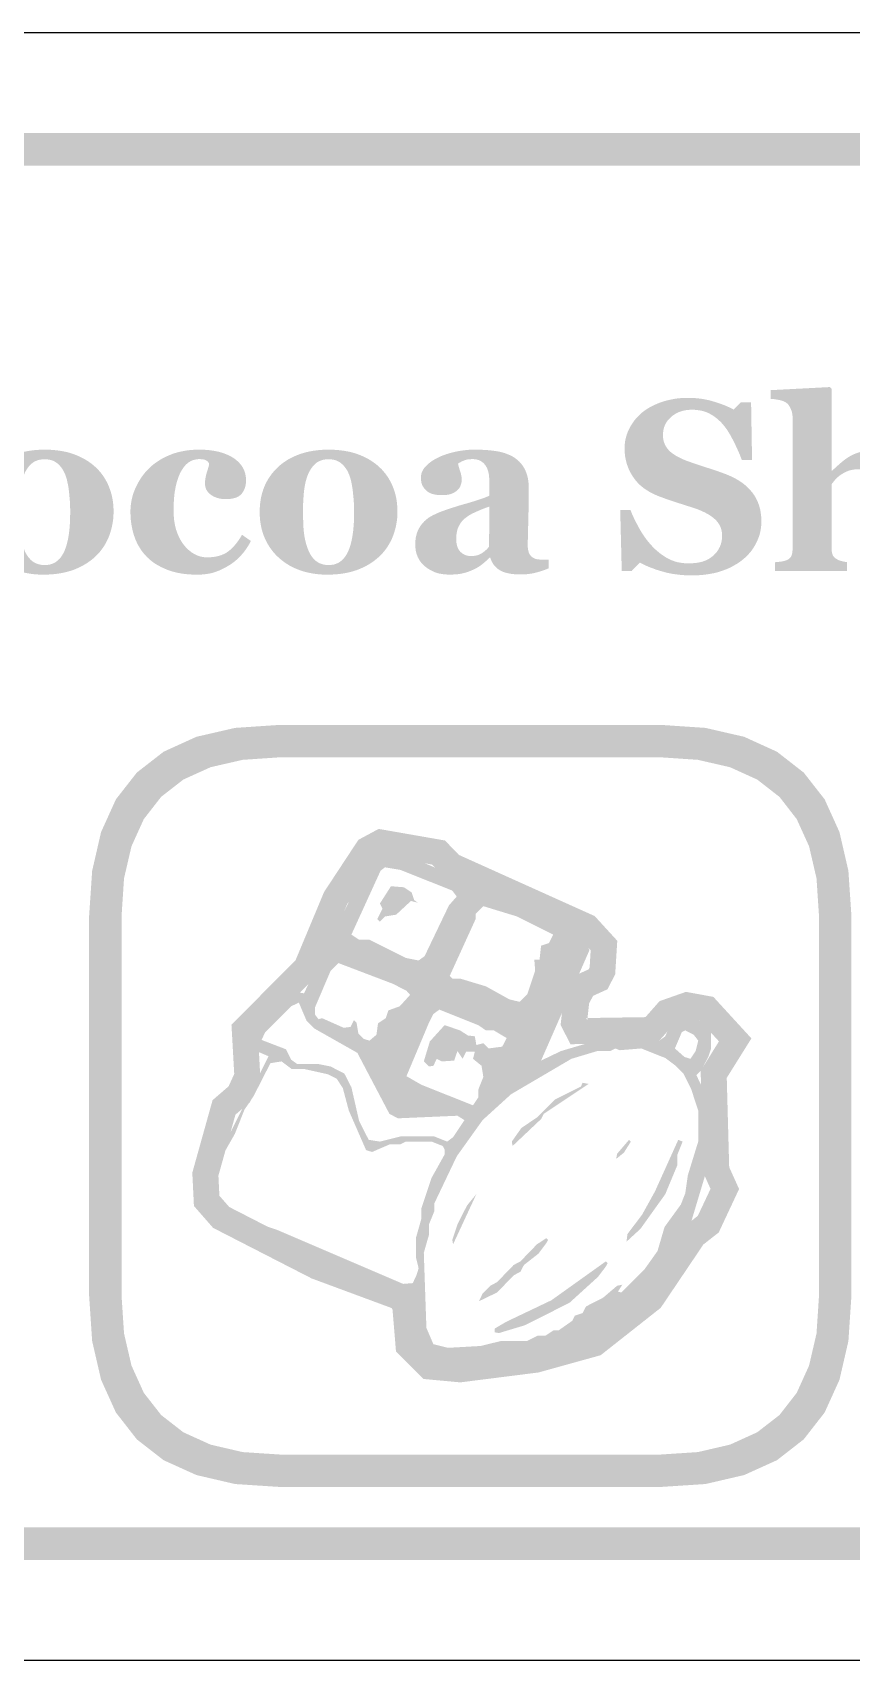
# Model space of a CAD drawing. Header units: millimetres. Extents: x 6 to 297, y 6 to 451.
# Drawn here: x 198.6 to 208.7, y 44.52 to 64.59 of the extents above; entities that cross this region are included whole.
import ezdxf

# ---------------------------------------------------------------- set-up
doc = ezdxf.new("R2010")
doc.units = ezdxf.units.MM
doc.layers.add('CUT', color=1, linetype='Continuous')
doc.layers.add('RASTER', color=7, linetype='Continuous')

msp = doc.modelspace()

# ---------------------------------------------------------------- hatches: boundary and pattern name
at = {"layer": 'RASTER'}
h = msp.add_hatch(color=7, dxfattribs=at)
h.paths.add_polyline_path([(173.2, 61.155), (173.234, 61.67), (173.337, 62.117), (173.509, 62.495), (173.75, 62.805), (174.059, 63.045), (174.438, 63.217), (174.884, 63.32), (175.4, 63.355), (232.6, 63.355), (233.116, 63.32), (233.563, 63.217), (233.941, 63.045), (234.25, 62.805), (234.491, 62.495), (234.663, 62.117), (234.766, 61.67), (234.8, 61.155), (234.8, 47.955), (234.766, 47.439), (234.663, 46.992), (234.491, 46.614), (234.25, 46.305), (233.941, 46.064), (233.563, 45.892), (233.116, 45.789), (232.6, 45.755), (175.4, 45.755), (174.884, 45.789), (174.438, 45.892), (174.059, 46.064), (173.75, 46.305), (173.509, 46.614), (173.337, 46.992), (173.234, 47.439), (173.2, 47.955)])
h.paths.add_polyline_path([(173.6, 61.155), (173.6, 47.955), (173.628, 47.533), (173.712, 47.167), (173.853, 46.858), (174.05, 46.605), (174.303, 46.408), (174.613, 46.267), (174.978, 46.183), (175.4, 46.155), (232.6, 46.155), (233.022, 46.183), (233.388, 46.267), (233.697, 46.408), (233.95, 46.605), (234.147, 46.858), (234.288, 47.167), (234.372, 47.533), (234.4, 47.955), (234.4, 61.155), (234.372, 61.577), (234.288, 61.942), (234.147, 62.252), (233.95, 62.505), (233.697, 62.702), (233.388, 62.842), (233.022, 62.927), (232.6, 62.955), (175.4, 62.955), (174.978, 62.927), (174.613, 62.842), (174.303, 62.702), (174.05, 62.505), (173.853, 62.252), (173.712, 61.942), (173.628, 61.577), (173.6, 61.155)], flags=0)
for points in [[(206.728, 57.899), (206.68, 57.9), (206.634, 57.902), (206.588, 57.906), (206.544, 57.911), (206.5, 57.917), (206.456, 57.925), (206.414, 57.935), (206.372, 57.946), (206.332, 57.958), (206.293, 57.97), (206.256, 57.984), (206.22, 57.997), (206.186, 58.011), (206.154, 58.026), (206.123, 58.041), (206.093, 58.057), (205.992, 57.955), (205.868, 57.955), (205.849, 58.706), (205.975, 58.706), (205.986, 58.679), (205.997, 58.652), (206.01, 58.624), (206.023, 58.596), (206.037, 58.568), (206.052, 58.539), (206.067, 58.51), (206.083, 58.481), (206.1, 58.451), (206.117, 58.423), (206.135, 58.395), (206.154, 58.368), (206.173, 58.342), (206.193, 58.317), (206.214, 58.292), (206.235, 58.268), (206.258, 58.244), (206.281, 58.221), (206.305, 58.2), (206.33, 58.179), (206.355, 58.16), (206.381, 58.142), (206.408, 58.124), (206.435, 58.109), (206.464, 58.094), (206.493, 58.082), (206.524, 58.071), (206.555, 58.062), (206.588, 58.056), (206.622, 58.051), (206.657, 58.048), (206.694, 58.047), (206.742, 58.049), (206.788, 58.053), (206.83, 58.061), (206.87, 58.071), (206.907, 58.085), (206.94, 58.102), (206.971, 58.122), (206.999, 58.144), (207.024, 58.17), (207.046, 58.196), (207.064, 58.225), (207.079, 58.254), (207.091, 58.286), (207.099, 58.319), (207.104, 58.354), (207.105, 58.39), (207.104, 58.42), (207.1, 58.448), (207.093, 58.476), (207.083, 58.502), (207.07, 58.527), (207.055, 58.55), (207.036, 58.573), (207.015, 58.594), (206.991, 58.614), (206.964, 58.634), (206.934, 58.653), (206.901, 58.671), (206.864, 58.689), (206.825, 58.706), (206.782, 58.722), (206.736, 58.737), (206.706, 58.747), (206.676, 58.756), (206.647, 58.766), (206.618, 58.775), (206.59, 58.784), (206.563, 58.793), (206.536, 58.802), (206.51, 58.81), (206.484, 58.819), (206.459, 58.827), (206.434, 58.836), (206.41, 58.844), (206.386, 58.853), (206.362, 58.862), (206.339, 58.87), (206.316, 58.879), (206.265, 58.901), (206.218, 58.925), (206.174, 58.952), (206.133, 58.98), (206.096, 59.011), (206.062, 59.045), (206.032, 59.08), (206.005, 59.118), (205.981, 59.157), (205.96, 59.198), (205.943, 59.239), (205.928, 59.282), (205.917, 59.326), (205.909, 59.371), (205.904, 59.418), (205.903, 59.465), (205.904, 59.495), (205.906, 59.525), (205.91, 59.555), (205.916, 59.584), (205.923, 59.613), (205.932, 59.642), (205.943, 59.67), (205.956, 59.699), (205.97, 59.726), (205.985, 59.753), (206.002, 59.779), (206.02, 59.805), (206.04, 59.83), (206.062, 59.854), (206.085, 59.877), (206.109, 59.9), (206.134, 59.92), (206.161, 59.94), (206.19, 59.958), (206.22, 59.976), (206.251, 59.992), (206.285, 60.008), (206.32, 60.023), (206.357, 60.036), (206.395, 60.049), (206.434, 60.059), (206.474, 60.068), (206.514, 60.076), (206.556, 60.082), (206.598, 60.086), (206.641, 60.088), (206.685, 60.089), (206.728, 60.088), (206.77, 60.086), (206.812, 60.082), (206.852, 60.077), (206.893, 60.07), (206.932, 60.062), (206.971, 60.053), (207.009, 60.041), (207.046, 60.029), (207.08, 60.018), (207.113, 60.006), (207.144, 59.994), (207.172, 59.982), (207.199, 59.97), (207.223, 59.958), (207.246, 59.945), (207.335, 60.033), (207.463, 60.033), (207.475, 59.324), (207.349, 59.324), (207.337, 59.353), (207.326, 59.382), (207.314, 59.411), (207.301, 59.44), (207.288, 59.469), (207.274, 59.499), (207.26, 59.528), (207.245, 59.558), (207.23, 59.587), (207.215, 59.615), (207.2, 59.642), (207.184, 59.667), (207.169, 59.692), (207.153, 59.714), (207.136, 59.736), (207.12, 59.756), (207.102, 59.777), (207.083, 59.797), (207.063, 59.815), (207.043, 59.833), (207.022, 59.849), (207, 59.865), (206.978, 59.879), (206.955, 59.892), (206.931, 59.904), (206.906, 59.914), (206.88, 59.923), (206.853, 59.93), (206.825, 59.935), (206.796, 59.939), (206.766, 59.942), (206.735, 59.943), (206.696, 59.941), (206.659, 59.937), (206.624, 59.93), (206.591, 59.92), (206.56, 59.908), (206.53, 59.892), (206.502, 59.874), (206.476, 59.853), (206.453, 59.83), (206.432, 59.806), (206.415, 59.78), (206.401, 59.753), (206.39, 59.725), (206.382, 59.695), (206.378, 59.664), (206.376, 59.632), (206.377, 59.602), (206.381, 59.573), (206.388, 59.545), (206.398, 59.519), (206.41, 59.494), (206.425, 59.471), (206.443, 59.449), (206.463, 59.428), (206.486, 59.409), (206.513, 59.39), (206.542, 59.372), (206.575, 59.354), (206.61, 59.337), (206.649, 59.32), (206.69, 59.305), (206.735, 59.289), (206.762, 59.28), (206.789, 59.271), (206.817, 59.262), (206.844, 59.253), (206.872, 59.243), (206.9, 59.234), (206.928, 59.225), (206.956, 59.216), (206.984, 59.207), (207.011, 59.198), (207.037, 59.189), (207.063, 59.18), (207.087, 59.171), (207.111, 59.163), (207.134, 59.154), (207.157, 59.146), (207.208, 59.124), (207.257, 59.101), (207.302, 59.075), (207.344, 59.048), (207.382, 59.019), (207.418, 58.988), (207.45, 58.954), (207.48, 58.919), (207.506, 58.882), (207.528, 58.843), (207.547, 58.801), (207.563, 58.758), (207.575, 58.712), (207.583, 58.664), (207.589, 58.614), (207.59, 58.561), (207.589, 58.528), (207.586, 58.494), (207.581, 58.461), (207.575, 58.429), (207.566, 58.396), (207.555, 58.364), (207.542, 58.332), (207.527, 58.3), (207.511, 58.27), (207.493, 58.24), (207.474, 58.212), (207.453, 58.185), (207.431, 58.16), (207.408, 58.135), (207.383, 58.113), (207.357, 58.091), (207.328, 58.069), (207.297, 58.047), (207.264, 58.028), (207.231, 58.009), (207.197, 57.992), (207.161, 57.976), (207.124, 57.962), (207.086, 57.949), (207.047, 57.937), (207.006, 57.927), (206.964, 57.919), (206.92, 57.912), (206.874, 57.906), (206.827, 57.902), (206.778, 57.9), (206.728, 57.899)], [(209.691, 57.955), (208.809, 57.955), (208.809, 58.062), (208.817, 58.062), (208.824, 58.063), (208.832, 58.064), (208.841, 58.065), (208.85, 58.066), (208.859, 58.067), (208.868, 58.068), (208.878, 58.069), (208.887, 58.07), (208.896, 58.072), (208.905, 58.073), (208.912, 58.075), (208.919, 58.077), (208.926, 58.079), (208.931, 58.081), (208.937, 58.084), (208.944, 58.088), (208.951, 58.093), (208.957, 58.098), (208.963, 58.103), (208.968, 58.11), (208.972, 58.116), (208.976, 58.123), (208.98, 58.131), (208.983, 58.139), (208.985, 58.148), (208.987, 58.158), (208.989, 58.169), (208.99, 58.18), (208.991, 58.193), (208.992, 58.207), (208.992, 58.221), (208.992, 58.907), (208.991, 58.943), (208.989, 58.978), (208.984, 59.009), (208.978, 59.039), (208.97, 59.066), (208.96, 59.09), (208.949, 59.113), (208.936, 59.132), (208.921, 59.15), (208.905, 59.165), (208.887, 59.178), (208.867, 59.189), (208.847, 59.197), (208.824, 59.203), (208.801, 59.206), (208.775, 59.207), (208.761, 59.207), (208.747, 59.206), (208.733, 59.205), (208.719, 59.203), (208.705, 59.2), (208.692, 59.197), (208.679, 59.194), (208.666, 59.19), (208.654, 59.185), (208.641, 59.18), (208.629, 59.174), (208.616, 59.168), (208.604, 59.161), (208.592, 59.154), (208.58, 59.147), (208.567, 59.138), (208.557, 59.131), (208.547, 59.124), (208.538, 59.116), (208.529, 59.109), (208.521, 59.101), (208.513, 59.094), (208.506, 59.086), (208.499, 59.078), (208.493, 59.071), (208.487, 59.063), (208.481, 59.056), (208.476, 59.049), (208.47, 59.043), (208.465, 59.036), (208.461, 59.03), (208.456, 59.024), (208.456, 58.237), (208.456, 58.224), (208.457, 58.212), (208.458, 58.2), (208.459, 58.189), (208.461, 58.179), (208.463, 58.169), (208.466, 58.16), (208.469, 58.152), (208.473, 58.144), (208.477, 58.137), (208.482, 58.13), (208.488, 58.123), (208.495, 58.117), (208.502, 58.111), (208.51, 58.105), (208.519, 58.1), (208.525, 58.097), (208.531, 58.093), (208.537, 58.09), (208.544, 58.087), (208.552, 58.084), (208.56, 58.082), (208.568, 58.079), (208.577, 58.076), (208.586, 58.074), (208.595, 58.072), (208.604, 58.069), (208.612, 58.068), (208.621, 58.066), (208.63, 58.064), (208.638, 58.063), (208.646, 58.062), (208.646, 57.955), (207.756, 57.955), (207.756, 58.062), (207.765, 58.062), (207.775, 58.063), (207.784, 58.064), (207.793, 58.065), (207.803, 58.066), (207.812, 58.067), (207.821, 58.068), (207.83, 58.069), (207.839, 58.07), (207.847, 58.072), (207.856, 58.073), (207.864, 58.075), (207.872, 58.077), (207.879, 58.079), (207.886, 58.081), (207.894, 58.084), (207.905, 58.088), (207.915, 58.093), (207.924, 58.099), (207.933, 58.105), (207.94, 58.112), (207.947, 58.119), (207.953, 58.126), (207.957, 58.134), (207.961, 58.143), (207.965, 58.152), (207.968, 58.162), (207.97, 58.172), (207.972, 58.184), (207.973, 58.196), (207.974, 58.208), (207.974, 58.221), (207.974, 59.855), (207.974, 59.866), (207.973, 59.878), (207.971, 59.891), (207.969, 59.903), (207.966, 59.916), (207.962, 59.928), (207.957, 59.941), (207.952, 59.954), (207.946, 59.967), (207.94, 59.979), (207.933, 59.99), (207.926, 60), (207.918, 60.01), (207.909, 60.019), (207.9, 60.026), (207.891, 60.033), (207.883, 60.038), (207.874, 60.042), (207.865, 60.047), (207.855, 60.05), (207.844, 60.054), (207.832, 60.057), (207.819, 60.061), (207.806, 60.063), (207.792, 60.066), (207.779, 60.068), (207.766, 60.07), (207.753, 60.072), (207.741, 60.074), (207.729, 60.075), (207.717, 60.076), (207.706, 60.077), (207.706, 60.184), (208.434, 60.222), (208.456, 60.199), (208.456, 59.191), (208.462, 59.191), (208.476, 59.203), (208.489, 59.215), (208.502, 59.227), (208.515, 59.238), (208.527, 59.25), (208.539, 59.26), (208.551, 59.271), (208.562, 59.281), (208.574, 59.291), (208.586, 59.301), (208.599, 59.311), (208.612, 59.322), (208.626, 59.332), (208.64, 59.342), (208.656, 59.352), (208.671, 59.362), (208.685, 59.371), (208.701, 59.379), (208.717, 59.387), (208.734, 59.395), (208.752, 59.402), (208.771, 59.409), (208.791, 59.416), (208.813, 59.423), (208.835, 59.428), (208.857, 59.433), (208.88, 59.438), (208.903, 59.441), (208.927, 59.444), (208.951, 59.446), (208.976, 59.447), (209.001, 59.447), (209.058, 59.445), (209.112, 59.439), (209.162, 59.428), (209.209, 59.413), (209.252, 59.394), (209.291, 59.371), (209.326, 59.343), (209.358, 59.311), (209.386, 59.276), (209.41, 59.238), (209.43, 59.197), (209.447, 59.153), (209.46, 59.107), (209.47, 59.058), (209.475, 59.007), (209.477, 58.952), (209.477, 58.235), (209.477, 58.221), (209.478, 58.209), (209.479, 58.197), (209.481, 58.186), (209.483, 58.175), (209.486, 58.166), (209.489, 58.156), (209.493, 58.148), (209.498, 58.14), (209.503, 58.133), (209.509, 58.126), (209.516, 58.119), (209.524, 58.113), (209.533, 58.107), (209.543, 58.102), (209.553, 58.097), (209.56, 58.094), (209.567, 58.091), (209.574, 58.088), (209.581, 58.086), (209.588, 58.083), (209.596, 58.081), (209.604, 58.079), (209.612, 58.076), (209.62, 58.074), (209.629, 58.072), (209.638, 58.07), (209.648, 58.068), (209.658, 58.066), (209.668, 58.065), (209.679, 58.063), (209.691, 58.062)], [(200.626, 57.908), (200.576, 57.909), (200.528, 57.912), (200.48, 57.916), (200.435, 57.923), (200.391, 57.931), (200.348, 57.941), (200.307, 57.953), (200.267, 57.967), (200.229, 57.983), (200.192, 58), (200.158, 58.018), (200.125, 58.037), (200.093, 58.058), (200.064, 58.08), (200.036, 58.104), (200.01, 58.129), (199.985, 58.156), (199.962, 58.183), (199.941, 58.212), (199.922, 58.243), (199.903, 58.274), (199.887, 58.306), (199.872, 58.34), (199.859, 58.375), (199.847, 58.411), (199.837, 58.448), (199.829, 58.485), (199.822, 58.523), (199.816, 58.562), (199.812, 58.602), (199.81, 58.643), (199.809, 58.684), (199.81, 58.722), (199.813, 58.759), (199.818, 58.796), (199.824, 58.833), (199.833, 58.869), (199.843, 58.905), (199.856, 58.94), (199.87, 58.974), (199.886, 59.008), (199.903, 59.041), (199.922, 59.073), (199.941, 59.104), (199.963, 59.133), (199.985, 59.162), (200.009, 59.189), (200.035, 59.216), (200.062, 59.242), (200.091, 59.267), (200.122, 59.29), (200.155, 59.312), (200.189, 59.333), (200.224, 59.352), (200.262, 59.37), (200.301, 59.387), (200.341, 59.402), (200.382, 59.415), (200.424, 59.425), (200.468, 59.434), (200.512, 59.441), (200.557, 59.446), (200.604, 59.449), (200.651, 59.45), (200.717, 59.449), (200.779, 59.444), (200.838, 59.436), (200.893, 59.425), (200.944, 59.411), (200.992, 59.393), (201.037, 59.372), (201.078, 59.349), (201.114, 59.322), (201.146, 59.293), (201.173, 59.262), (201.195, 59.229), (201.212, 59.194), (201.225, 59.156), (201.232, 59.116), (201.234, 59.074), (201.234, 59.048), (201.231, 59.024), (201.227, 59.001), (201.22, 58.979), (201.213, 58.958), (201.203, 58.939), (201.192, 58.921), (201.179, 58.904), (201.164, 58.889), (201.146, 58.876), (201.126, 58.865), (201.103, 58.856), (201.078, 58.849), (201.05, 58.844), (201.02, 58.841), (200.987, 58.84), (200.96, 58.84), (200.934, 58.843), (200.909, 58.847), (200.886, 58.853), (200.864, 58.86), (200.842, 58.869), (200.822, 58.88), (200.803, 58.892), (200.786, 58.906), (200.771, 58.921), (200.758, 58.936), (200.747, 58.953), (200.739, 58.971), (200.734, 58.989), (200.73, 59.009), (200.729, 59.03), (200.729, 59.048), (200.73, 59.066), (200.732, 59.084), (200.735, 59.101), (200.738, 59.119), (200.742, 59.137), (200.747, 59.154), (200.752, 59.172), (200.758, 59.189), (200.763, 59.205), (200.767, 59.22), (200.771, 59.234), (200.774, 59.247), (200.777, 59.259), (200.779, 59.269), (200.78, 59.279), (200.776, 59.285), (200.772, 59.291), (200.767, 59.297), (200.762, 59.302), (200.757, 59.307), (200.751, 59.312), (200.745, 59.316), (200.739, 59.319), (200.733, 59.323), (200.725, 59.325), (200.717, 59.328), (200.707, 59.33), (200.697, 59.331), (200.686, 59.332), (200.674, 59.333), (200.662, 59.333), (200.645, 59.333), (200.629, 59.331), (200.614, 59.329), (200.599, 59.325), (200.584, 59.321), (200.569, 59.316), (200.555, 59.31), (200.542, 59.302), (200.528, 59.294), (200.515, 59.284), (200.502, 59.273), (200.489, 59.26), (200.477, 59.246), (200.464, 59.23), (200.452, 59.213), (200.44, 59.194), (200.429, 59.175), (200.419, 59.154), (200.409, 59.132), (200.4, 59.108), (200.391, 59.083), (200.383, 59.056), (200.375, 59.028), (200.368, 58.998), (200.362, 58.966), (200.356, 58.933), (200.351, 58.898), (200.348, 58.862), (200.345, 58.824), (200.343, 58.785), (200.341, 58.744), (200.341, 58.702), (200.343, 58.638), (200.348, 58.578), (200.358, 58.52), (200.371, 58.466), (200.389, 58.415), (200.41, 58.368), (200.434, 58.323), (200.463, 58.281), (200.494, 58.244), (200.527, 58.212), (200.562, 58.184), (200.597, 58.162), (200.635, 58.144), (200.673, 58.132), (200.714, 58.124), (200.755, 58.122), (200.795, 58.123), (200.833, 58.126), (200.868, 58.132), (200.901, 58.14), (200.933, 58.15), (200.962, 58.163), (200.989, 58.177), (201.014, 58.194), (201.038, 58.213), (201.061, 58.234), (201.083, 58.257), (201.105, 58.282), (201.126, 58.309), (201.146, 58.337), (201.166, 58.368), (201.185, 58.4), (201.294, 58.324), (201.283, 58.302), (201.271, 58.28), (201.258, 58.259), (201.245, 58.238), (201.231, 58.218), (201.216, 58.198), (201.202, 58.179), (201.186, 58.161), (201.17, 58.142), (201.153, 58.125), (201.135, 58.107), (201.117, 58.091), (201.098, 58.075), (201.078, 58.059), (201.057, 58.044), (201.035, 58.029), (201.012, 58.015), (200.989, 58.001), (200.966, 57.989), (200.942, 57.977), (200.919, 57.966), (200.895, 57.956), (200.871, 57.947), (200.848, 57.939), (200.823, 57.931), (200.798, 57.925), (200.772, 57.92), (200.745, 57.916), (200.717, 57.912), (200.688, 57.91), (200.657, 57.908), (200.626, 57.908)]]:
    msp.add_hatch(color=7, dxfattribs=at).paths.add_polyline_path(points)
h = msp.add_hatch(color=7, dxfattribs=at)
h.paths.add_polyline_path([(199.378, 59.235), (199.405, 59.209), (199.429, 59.182), (199.453, 59.154), (199.474, 59.124), (199.494, 59.093), (199.512, 59.061), (199.529, 59.028), (199.544, 58.993), (199.557, 58.958), (199.569, 58.922), (199.579, 58.885), (199.587, 58.847), (199.593, 58.808), (199.598, 58.769), (199.6, 58.729), (199.601, 58.689), (199.6, 58.648), (199.598, 58.608), (199.593, 58.569), (199.587, 58.531), (199.579, 58.493), (199.569, 58.455), (199.558, 58.418), (199.545, 58.382), (199.53, 58.346), (199.513, 58.312), (199.495, 58.279), (199.475, 58.248), (199.454, 58.218), (199.431, 58.189), (199.406, 58.161), (199.38, 58.135), (199.35, 58.108), (199.319, 58.083), (199.287, 58.06), (199.253, 58.038), (199.218, 58.018), (199.181, 57.999), (199.143, 57.982), (199.104, 57.966), (199.063, 57.953), (199.021, 57.941), (198.977, 57.931), (198.932, 57.923), (198.885, 57.916), (198.837, 57.912), (198.788, 57.909), (198.737, 57.908), (198.693, 57.909), (198.649, 57.911), (198.607, 57.915), (198.565, 57.921), (198.525, 57.928), (198.485, 57.937), (198.446, 57.947), (198.408, 57.959), (198.371, 57.973), (198.335, 57.988), (198.3, 58.005), (198.266, 58.023), (198.234, 58.043), (198.202, 58.065), (198.172, 58.088), (198.142, 58.113), (198.115, 58.138), (198.089, 58.165), (198.065, 58.193), (198.042, 58.223), (198.021, 58.254), (198.001, 58.286), (197.983, 58.32), (197.966, 58.355), (197.951, 58.392), (197.938, 58.43), (197.927, 58.468), (197.918, 58.508), (197.911, 58.549), (197.906, 58.591), (197.903, 58.634), (197.902, 58.678), (197.903, 58.722), (197.905, 58.764), (197.91, 58.805), (197.916, 58.844), (197.924, 58.883), (197.934, 58.92), (197.945, 58.956), (197.958, 58.991), (197.973, 59.025), (197.99, 59.058), (198.008, 59.09), (198.029, 59.121), (198.051, 59.151), (198.075, 59.18), (198.1, 59.208), (198.127, 59.235), (198.155, 59.26), (198.185, 59.283), (198.216, 59.305), (198.248, 59.326), (198.283, 59.345), (198.318, 59.363), (198.356, 59.379), (198.395, 59.394), (198.435, 59.407), (198.477, 59.419), (198.519, 59.428), (198.563, 59.436), (198.608, 59.442), (198.654, 59.447), (198.702, 59.449), (198.75, 59.45), (198.801, 59.449), (198.849, 59.447), (198.897, 59.442), (198.943, 59.436), (198.987, 59.428), (199.03, 59.419), (199.071, 59.407), (199.111, 59.394), (199.149, 59.379), (199.186, 59.363), (199.222, 59.345), (199.256, 59.326), (199.289, 59.305), (199.32, 59.283), (199.35, 59.26), (199.378, 59.235)])
h.paths.add_polyline_path([(199.003, 58.22), (199.011, 58.241), (199.018, 58.263), (199.025, 58.286), (199.031, 58.311), (199.037, 58.336), (199.042, 58.363), (199.047, 58.39), (199.051, 58.419), (199.055, 58.449), (199.058, 58.48), (199.06, 58.512), (199.063, 58.546), (199.064, 58.58), (199.065, 58.616), (199.066, 58.653), (199.066, 58.692), (199.066, 58.718), (199.065, 58.745), (199.064, 58.773), (199.063, 58.801), (199.061, 58.831), (199.058, 58.862), (199.055, 58.893), (199.052, 58.926), (199.048, 58.958), (199.044, 58.988), (199.039, 59.017), (199.033, 59.044), (199.028, 59.069), (199.022, 59.092), (199.015, 59.114), (199.008, 59.134), (198.999, 59.156), (198.989, 59.178), (198.978, 59.198), (198.966, 59.216), (198.953, 59.234), (198.94, 59.25), (198.926, 59.265), (198.91, 59.279), (198.894, 59.291), (198.877, 59.302), (198.859, 59.311), (198.84, 59.319), (198.82, 59.324), (198.798, 59.328), (198.776, 59.331), (198.753, 59.332), (198.728, 59.331), (198.704, 59.328), (198.681, 59.324), (198.659, 59.317), (198.639, 59.309), (198.62, 59.3), (198.603, 59.288), (198.587, 59.275), (198.572, 59.26), (198.557, 59.244), (198.544, 59.227), (198.532, 59.209), (198.52, 59.19), (198.509, 59.17), (198.5, 59.149), (198.491, 59.127), (198.483, 59.105), (198.477, 59.083), (198.47, 59.06), (198.465, 59.036), (198.46, 59.011), (198.455, 58.985), (198.451, 58.959), (198.448, 58.931), (198.445, 58.903), (198.443, 58.874), (198.441, 58.846), (198.439, 58.817), (198.438, 58.787), (198.437, 58.758), (198.437, 58.728), (198.437, 58.697), (198.437, 58.658), (198.437, 58.621), (198.438, 58.585), (198.439, 58.551), (198.441, 58.519), (198.442, 58.489), (198.444, 58.46), (198.447, 58.433), (198.45, 58.407), (198.454, 58.381), (198.459, 58.354), (198.464, 58.328), (198.471, 58.302), (198.479, 58.275), (198.487, 58.249), (198.497, 58.223), (198.505, 58.201), (198.515, 58.18), (198.526, 58.16), (198.538, 58.142), (198.55, 58.124), (198.564, 58.108), (198.578, 58.093), (198.593, 58.079), (198.61, 58.067), (198.627, 58.056), (198.645, 58.047), (198.665, 58.04), (198.685, 58.034), (198.707, 58.03), (198.729, 58.027), (198.753, 58.027), (198.775, 58.027), (198.795, 58.03), (198.815, 58.033), (198.835, 58.039), (198.853, 58.046), (198.871, 58.054), (198.888, 58.064), (198.904, 58.076), (198.919, 58.089), (198.934, 58.103), (198.947, 58.119), (198.96, 58.136), (198.972, 58.155), (198.983, 58.175), (198.994, 58.197), (199.003, 58.22)], flags=0)
h = msp.add_hatch(color=7, dxfattribs=at)
h.paths.add_polyline_path([(202.879, 59.235), (202.906, 59.209), (202.93, 59.182), (202.953, 59.154), (202.975, 59.124), (202.995, 59.093), (203.013, 59.061), (203.03, 59.028), (203.045, 58.993), (203.058, 58.958), (203.07, 58.922), (203.08, 58.885), (203.088, 58.847), (203.094, 58.808), (203.098, 58.769), (203.101, 58.729), (203.102, 58.689), (203.101, 58.648), (203.099, 58.608), (203.094, 58.569), (203.088, 58.531), (203.08, 58.493), (203.07, 58.455), (203.059, 58.418), (203.046, 58.382), (203.031, 58.346), (203.014, 58.312), (202.996, 58.279), (202.976, 58.248), (202.955, 58.218), (202.932, 58.189), (202.907, 58.161), (202.881, 58.135), (202.851, 58.108), (202.82, 58.083), (202.788, 58.06), (202.754, 58.038), (202.719, 58.018), (202.682, 57.999), (202.644, 57.982), (202.605, 57.966), (202.564, 57.953), (202.522, 57.941), (202.478, 57.931), (202.433, 57.923), (202.386, 57.916), (202.338, 57.912), (202.289, 57.909), (202.238, 57.908), (202.194, 57.909), (202.15, 57.911), (202.108, 57.915), (202.066, 57.921), (202.026, 57.928), (201.986, 57.937), (201.947, 57.947), (201.909, 57.959), (201.872, 57.973), (201.836, 57.988), (201.801, 58.005), (201.767, 58.023), (201.735, 58.043), (201.703, 58.065), (201.673, 58.088), (201.643, 58.113), (201.616, 58.138), (201.59, 58.165), (201.566, 58.193), (201.543, 58.223), (201.522, 58.254), (201.502, 58.286), (201.484, 58.32), (201.467, 58.355), (201.452, 58.392), (201.439, 58.43), (201.428, 58.468), (201.419, 58.508), (201.412, 58.549), (201.407, 58.591), (201.404, 58.634), (201.403, 58.678), (201.404, 58.722), (201.406, 58.764), (201.411, 58.805), (201.417, 58.844), (201.425, 58.883), (201.435, 58.92), (201.446, 58.956), (201.459, 58.991), (201.474, 59.025), (201.491, 59.058), (201.509, 59.09), (201.53, 59.121), (201.552, 59.151), (201.576, 59.18), (201.601, 59.208), (201.628, 59.235), (201.656, 59.26), (201.686, 59.283), (201.717, 59.305), (201.749, 59.326), (201.784, 59.345), (201.819, 59.363), (201.857, 59.379), (201.896, 59.394), (201.936, 59.407), (201.978, 59.419), (202.02, 59.428), (202.064, 59.436), (202.109, 59.442), (202.155, 59.447), (202.202, 59.449), (202.251, 59.45), (202.301, 59.449), (202.35, 59.447), (202.398, 59.442), (202.444, 59.436), (202.488, 59.428), (202.531, 59.419), (202.572, 59.407), (202.612, 59.394), (202.65, 59.379), (202.687, 59.363), (202.723, 59.345), (202.757, 59.326), (202.79, 59.305), (202.821, 59.283), (202.851, 59.26), (202.879, 59.235)])
h.paths.add_polyline_path([(202.504, 58.22), (202.512, 58.241), (202.519, 58.263), (202.526, 58.286), (202.532, 58.311), (202.538, 58.336), (202.543, 58.363), (202.548, 58.39), (202.552, 58.419), (202.556, 58.449), (202.559, 58.48), (202.561, 58.512), (202.564, 58.546), (202.565, 58.58), (202.566, 58.616), (202.567, 58.653), (202.567, 58.692), (202.567, 58.718), (202.566, 58.745), (202.565, 58.773), (202.564, 58.801), (202.562, 58.831), (202.559, 58.862), (202.556, 58.893), (202.553, 58.926), (202.549, 58.958), (202.544, 58.988), (202.54, 59.017), (202.534, 59.044), (202.529, 59.069), (202.523, 59.092), (202.516, 59.114), (202.509, 59.134), (202.5, 59.156), (202.49, 59.178), (202.479, 59.198), (202.467, 59.216), (202.454, 59.234), (202.441, 59.25), (202.427, 59.265), (202.411, 59.279), (202.395, 59.291), (202.378, 59.302), (202.36, 59.311), (202.341, 59.319), (202.321, 59.324), (202.299, 59.328), (202.277, 59.331), (202.254, 59.332), (202.229, 59.331), (202.205, 59.328), (202.182, 59.324), (202.16, 59.317), (202.14, 59.309), (202.121, 59.3), (202.104, 59.288), (202.088, 59.275), (202.073, 59.26), (202.058, 59.244), (202.045, 59.227), (202.033, 59.209), (202.021, 59.19), (202.01, 59.17), (202.001, 59.149), (201.992, 59.127), (201.984, 59.105), (201.978, 59.083), (201.971, 59.06), (201.966, 59.036), (201.961, 59.011), (201.956, 58.985), (201.952, 58.959), (201.949, 58.931), (201.946, 58.903), (201.944, 58.874), (201.942, 58.846), (201.94, 58.817), (201.939, 58.787), (201.938, 58.758), (201.938, 58.728), (201.938, 58.697), (201.938, 58.658), (201.938, 58.621), (201.939, 58.585), (201.94, 58.551), (201.942, 58.519), (201.943, 58.489), (201.945, 58.46), (201.948, 58.433), (201.951, 58.407), (201.955, 58.381), (201.96, 58.354), (201.965, 58.328), (201.972, 58.302), (201.98, 58.275), (201.988, 58.249), (201.998, 58.223), (202.006, 58.201), (202.016, 58.18), (202.027, 58.16), (202.039, 58.142), (202.051, 58.124), (202.065, 58.108), (202.079, 58.093), (202.094, 58.079), (202.111, 58.067), (202.128, 58.056), (202.146, 58.047), (202.166, 58.04), (202.186, 58.034), (202.208, 58.03), (202.23, 58.027), (202.254, 58.027), (202.275, 58.027), (202.296, 58.03), (202.316, 58.033), (202.336, 58.039), (202.354, 58.046), (202.372, 58.054), (202.389, 58.064), (202.405, 58.076), (202.42, 58.089), (202.435, 58.103), (202.448, 58.119), (202.461, 58.136), (202.473, 58.155), (202.484, 58.175), (202.495, 58.197), (202.504, 58.22)], flags=0)
h = msp.add_hatch(color=7, dxfattribs=at)
h.paths.add_polyline_path([(204.965, 57.985), (204.949, 57.979), (204.932, 57.972), (204.914, 57.965), (204.895, 57.959), (204.876, 57.952), (204.855, 57.946), (204.835, 57.94), (204.813, 57.934), (204.791, 57.929), (204.768, 57.924), (204.746, 57.92), (204.723, 57.917), (204.699, 57.914), (204.675, 57.912), (204.651, 57.911), (204.627, 57.911), (204.583, 57.912), (204.543, 57.914), (204.505, 57.918), (204.471, 57.924), (204.439, 57.932), (204.41, 57.941), (204.385, 57.952), (204.362, 57.964), (204.341, 57.978), (204.323, 57.994), (204.306, 58.011), (204.29, 58.029), (204.277, 58.049), (204.265, 58.07), (204.255, 58.093), (204.246, 58.117), (204.237, 58.117), (204.225, 58.105), (204.213, 58.093), (204.2, 58.082), (204.188, 58.071), (204.176, 58.061), (204.165, 58.051), (204.153, 58.041), (204.141, 58.032), (204.13, 58.024), (204.118, 58.015), (204.106, 58.007), (204.094, 58), (204.081, 57.992), (204.068, 57.985), (204.056, 57.979), (204.042, 57.972), (204.025, 57.965), (204.008, 57.957), (203.992, 57.951), (203.975, 57.944), (203.958, 57.939), (203.942, 57.933), (203.926, 57.929), (203.91, 57.925), (203.893, 57.921), (203.875, 57.918), (203.855, 57.915), (203.834, 57.913), (203.811, 57.911), (203.786, 57.91), (203.76, 57.91), (203.732, 57.909), (203.69, 57.911), (203.65, 57.916), (203.611, 57.923), (203.574, 57.934), (203.539, 57.949), (203.505, 57.966), (203.473, 57.986), (203.442, 58.01), (203.414, 58.036), (203.389, 58.064), (203.369, 58.094), (203.352, 58.126), (203.339, 58.161), (203.329, 58.197), (203.324, 58.235), (203.322, 58.276), (203.322, 58.299), (203.323, 58.321), (203.325, 58.343), (203.328, 58.364), (203.332, 58.383), (203.337, 58.402), (203.342, 58.42), (203.348, 58.437), (203.355, 58.454), (203.363, 58.47), (203.371, 58.485), (203.38, 58.5), (203.39, 58.515), (203.4, 58.529), (203.411, 58.542), (203.423, 58.555), (203.434, 58.567), (203.446, 58.578), (203.458, 58.588), (203.47, 58.598), (203.483, 58.608), (203.497, 58.617), (203.51, 58.625), (203.525, 58.633), (203.539, 58.641), (203.554, 58.648), (203.57, 58.655), (203.585, 58.663), (203.601, 58.67), (203.618, 58.677), (203.634, 58.683), (203.651, 58.69), (203.685, 58.702), (203.721, 58.714), (203.758, 58.727), (203.796, 58.739), (203.837, 58.752), (203.879, 58.765), (203.922, 58.777), (203.968, 58.79), (204.012, 58.803), (204.054, 58.816), (204.092, 58.828), (204.127, 58.84), (204.16, 58.851), (204.189, 58.862), (204.215, 58.873), (204.237, 58.883), (204.237, 59.024), (204.237, 59.034), (204.237, 59.044), (204.236, 59.055), (204.236, 59.067), (204.235, 59.079), (204.234, 59.092), (204.233, 59.106), (204.231, 59.121), (204.23, 59.135), (204.228, 59.15), (204.225, 59.163), (204.222, 59.176), (204.219, 59.188), (204.215, 59.2), (204.211, 59.211), (204.207, 59.222), (204.201, 59.233), (204.195, 59.244), (204.188, 59.255), (204.18, 59.265), (204.172, 59.275), (204.163, 59.284), (204.153, 59.293), (204.142, 59.301), (204.131, 59.308), (204.118, 59.315), (204.105, 59.321), (204.091, 59.325), (204.076, 59.329), (204.061, 59.331), (204.044, 59.333), (204.026, 59.333), (204.011, 59.333), (203.995, 59.332), (203.981, 59.331), (203.967, 59.329), (203.954, 59.326), (203.942, 59.323), (203.93, 59.319), (203.919, 59.315), (203.908, 59.31), (203.898, 59.306), (203.889, 59.301), (203.88, 59.296), (203.871, 59.292), (203.863, 59.287), (203.856, 59.282), (203.849, 59.277), (203.85, 59.27), (203.852, 59.261), (203.855, 59.251), (203.858, 59.241), (203.861, 59.229), (203.865, 59.216), (203.869, 59.203), (203.874, 59.188), (203.879, 59.173), (203.883, 59.158), (203.887, 59.144), (203.889, 59.129), (203.892, 59.115), (203.893, 59.101), (203.894, 59.086), (203.895, 59.072), (203.894, 59.066), (203.894, 59.059), (203.893, 59.052), (203.891, 59.044), (203.889, 59.036), (203.887, 59.028), (203.884, 59.019), (203.881, 59.01), (203.878, 59.001), (203.874, 58.992), (203.87, 58.984), (203.865, 58.977), (203.86, 58.969), (203.855, 58.963), (203.849, 58.957), (203.843, 58.951), (203.835, 58.944), (203.826, 58.937), (203.817, 58.931), (203.808, 58.925), (203.798, 58.919), (203.788, 58.914), (203.778, 58.91), (203.768, 58.905), (203.757, 58.902), (203.744, 58.898), (203.73, 58.896), (203.715, 58.893), (203.698, 58.892), (203.68, 58.89), (203.661, 58.89), (203.64, 58.889), (203.61, 58.89), (203.582, 58.893), (203.556, 58.898), (203.532, 58.904), (203.509, 58.912), (203.489, 58.923), (203.47, 58.935), (203.454, 58.949), (203.439, 58.964), (203.426, 58.981), (203.415, 58.998), (203.406, 59.017), (203.399, 59.037), (203.395, 59.058), (203.392, 59.08), (203.391, 59.103), (203.392, 59.123), (203.395, 59.143), (203.4, 59.162), (203.407, 59.181), (203.416, 59.199), (203.427, 59.217), (203.441, 59.234), (203.456, 59.25), (203.473, 59.266), (203.49, 59.282), (203.509, 59.296), (203.528, 59.31), (203.548, 59.323), (203.57, 59.335), (203.592, 59.347), (203.615, 59.358), (203.638, 59.369), (203.663, 59.379), (203.688, 59.388), (203.714, 59.397), (203.741, 59.405), (203.769, 59.413), (203.798, 59.42), (203.827, 59.426), (203.857, 59.432), (203.886, 59.437), (203.915, 59.441), (203.943, 59.444), (203.97, 59.447), (203.997, 59.449), (204.024, 59.45), (204.05, 59.45), (204.085, 59.45), (204.119, 59.449), (204.153, 59.448), (204.186, 59.446), (204.218, 59.444), (204.25, 59.441), (204.281, 59.437), (204.311, 59.433), (204.34, 59.429), (204.368, 59.423), (204.396, 59.416), (204.423, 59.408), (204.45, 59.398), (204.475, 59.388), (204.5, 59.377), (204.524, 59.364), (204.547, 59.35), (204.567, 59.335), (204.587, 59.319), (204.606, 59.301), (204.623, 59.282), (204.64, 59.261), (204.655, 59.239), (204.669, 59.215), (204.681, 59.19), (204.692, 59.163), (204.701, 59.134), (204.709, 59.103), (204.715, 59.07), (204.719, 59.036), (204.721, 58.999), (204.722, 58.961), (204.722, 58.919), (204.722, 58.874), (204.721, 58.828), (204.721, 58.78), (204.72, 58.73), (204.718, 58.678), (204.717, 58.624), (204.716, 58.569), (204.714, 58.514), (204.713, 58.465), (204.712, 58.42), (204.711, 58.38), (204.71, 58.345), (204.709, 58.315), (204.709, 58.29), (204.709, 58.27), (204.709, 58.254), (204.71, 58.238), (204.712, 58.224), (204.714, 58.211), (204.717, 58.198), (204.72, 58.186), (204.724, 58.176), (204.729, 58.166), (204.734, 58.156), (204.74, 58.148), (204.747, 58.14), (204.754, 58.132), (204.762, 58.126), (204.77, 58.119), (204.78, 58.114), (204.79, 58.109), (204.796, 58.106), (204.804, 58.103), (204.812, 58.101), (204.822, 58.099), (204.832, 58.098), (204.843, 58.096), (204.855, 58.095), (204.868, 58.095), (204.881, 58.094), (204.894, 58.094), (204.907, 58.093), (204.919, 58.093), (204.931, 58.093), (204.943, 58.093), (204.954, 58.092), (204.965, 58.092)])
h.paths.add_polyline_path([(204.237, 58.749), (204.217, 58.742), (204.196, 58.734), (204.176, 58.727), (204.156, 58.719), (204.135, 58.711), (204.115, 58.702), (204.095, 58.694), (204.075, 58.685), (204.055, 58.676), (204.036, 58.667), (204.018, 58.658), (204.001, 58.648), (203.985, 58.639), (203.97, 58.629), (203.956, 58.619), (203.943, 58.61), (203.93, 58.599), (203.917, 58.588), (203.906, 58.576), (203.895, 58.563), (203.884, 58.549), (203.875, 58.535), (203.866, 58.52), (203.858, 58.505), (203.851, 58.489), (203.844, 58.472), (203.839, 58.454), (203.835, 58.435), (203.831, 58.416), (203.829, 58.396), (203.828, 58.376), (203.827, 58.355), (203.828, 58.327), (203.83, 58.301), (203.834, 58.278), (203.84, 58.256), (203.847, 58.236), (203.856, 58.219), (203.867, 58.203), (203.879, 58.189), (203.893, 58.177), (203.907, 58.167), (203.922, 58.158), (203.937, 58.151), (203.954, 58.145), (203.971, 58.141), (203.989, 58.139), (204.007, 58.138), (204.027, 58.138), (204.046, 58.14), (204.064, 58.142), (204.081, 58.146), (204.097, 58.151), (204.112, 58.156), (204.126, 58.163), (204.14, 58.171), (204.153, 58.179), (204.165, 58.188), (204.177, 58.198), (204.189, 58.208), (204.2, 58.218), (204.211, 58.229), (204.221, 58.24), (204.231, 58.252)], flags=0)
h = msp.add_hatch(color=7, dxfattribs=at)
h.paths.add_polyline_path([(199.3, 53.705), (199.337, 54.256), (199.447, 54.733), (199.63, 55.137), (199.888, 55.467), (200.218, 55.724), (200.622, 55.908), (201.099, 56.018), (201.65, 56.055), (206.35, 56.055), (206.901, 56.018), (207.378, 55.908), (207.782, 55.724), (208.112, 55.467), (208.37, 55.137), (208.553, 54.733), (208.663, 54.256), (208.7, 53.705), (208.7, 49.005), (208.663, 48.454), (208.553, 47.977), (208.37, 47.573), (208.112, 47.242), (207.782, 46.985), (207.378, 46.802), (206.901, 46.691), (206.35, 46.655), (201.65, 46.655), (201.099, 46.691), (200.622, 46.802), (200.218, 46.985), (199.888, 47.242), (199.63, 47.573), (199.447, 47.977), (199.337, 48.454), (199.3, 49.005)])
h.paths.add_polyline_path([(199.7, 53.705), (199.7, 49.005), (199.73, 48.548), (199.822, 48.152), (199.974, 47.816), (200.188, 47.542), (200.462, 47.329), (200.797, 47.177), (201.193, 47.085), (201.65, 47.055), (206.35, 47.055), (206.807, 47.085), (207.203, 47.177), (207.538, 47.329), (207.813, 47.542), (208.026, 47.816), (208.178, 48.152), (208.27, 48.548), (208.3, 49.005), (208.3, 53.705), (208.27, 54.162), (208.178, 54.558), (208.026, 54.893), (207.813, 55.167), (207.538, 55.381), (207.203, 55.533), (206.807, 55.624), (206.35, 55.655), (201.65, 55.655), (201.193, 55.624), (200.797, 55.533), (200.462, 55.381), (200.187, 55.167), (199.974, 54.893), (199.822, 54.558), (199.73, 54.162), (199.7, 53.705)], flags=0)
h = msp.add_hatch(color=7, dxfattribs=at)
h.paths.add_polyline_path([(202.87, 54.772), (203.688, 54.629), (203.86, 54.451), (205.534, 53.697), (205.813, 53.392), (205.787, 52.978), (205.692, 52.794), (205.515, 52.713), (205.466, 52.622), (205.443, 52.414), (205.43, 52.439), (206.16, 52.45), (206.335, 52.648), (206.66, 52.762), (206.998, 52.7), (207.467, 52.188), (207.163, 51.701), (207.193, 50.6), (207.315, 50.33), (207.064, 49.794), (206.875, 49.646), (206.348, 48.864), (205.608, 48.28), (204.841, 48.067), (203.877, 47.945), (203.422, 47.987), (203.084, 48.325), (203.041, 48.843), (203.029, 48.862), (202.044, 49.227), (200.828, 49.851), (200.592, 50.121), (200.572, 50.531), (200.822, 51.426), (201.02, 51.597), (201.089, 51.749), (201.055, 52.356), (201.846, 53.154), (202.197, 53.994), (202.62, 54.637)])
h.paths.add_polyline_path([(202.924, 54.437), (202.843, 54.394), (202.481, 53.843), (202.117, 52.973), (201.382, 52.232), (201.412, 51.689), (201.283, 51.401), (201.104, 51.247), (200.894, 50.495), (200.906, 50.247), (201.028, 50.108), (202.174, 49.52), (203.238, 49.126), (203.353, 48.952), (203.394, 48.468), (203.567, 48.295), (203.871, 48.267), (204.778, 48.382), (205.46, 48.571), (206.111, 49.085), (206.638, 49.867), (206.806, 49.999), (206.963, 50.332), (206.875, 50.527), (206.841, 51.789), (207.067, 52.151), (206.834, 52.405), (206.686, 52.432), (206.52, 52.374), (206.306, 52.132), (205.236, 52.116), (205.114, 52.353), (205.155, 52.719), (205.284, 52.96), (205.459, 53.039), (205.472, 53.065), (205.485, 53.276), (205.342, 53.432), (203.672, 54.184), (203.53, 54.332), (202.924, 54.437)], flags=0)
h = msp.add_hatch(color=7, dxfattribs=at)
h.paths.add_polyline_path([(202.894, 54.512), (203.012, 54.522), (203.332, 54.394), (205.055, 53.66), (205.384, 53.478), (205.47, 53.277), (204.873, 51.914), (205.119, 52.032), (205.661, 52.192), (206.076, 52.224), (206.332, 52.16), (206.405, 52.214), (206.482, 52.393), (206.555, 52.447), (206.747, 52.447), (206.916, 52.361), (206.97, 52.256), (206.97, 52.064), (206.938, 51.968), (206.852, 51.799), (206.788, 51.735), (206.938, 51.426), (206.97, 51.266), (206.97, 50.915), (206.938, 50.851), (206.906, 50.532), (206.715, 49.894), (206.565, 49.597), (206.246, 49.15), (205.894, 48.799), (205.607, 48.607), (205.247, 48.425), (204.927, 48.33), (204.608, 48.298), (204.544, 48.266), (204.353, 48.266), (204.034, 48.202), (203.587, 48.202), (203.418, 48.288), (203.3, 48.489), (203.3, 49), (203.277, 49.041), (202.374, 49.415), (201.458, 49.839), (201.512, 49.862), (201.608, 49.83), (203.172, 49.16), (203.29, 49.169), (203.332, 49.255), (203.363, 49.351), (203.332, 49.479), (203.332, 49.734), (203.395, 49.957), (203.395, 50.085), (203.523, 50.468), (203.683, 50.755), (203.683, 50.819), (203.66, 50.861), (203.523, 50.915), (203.204, 50.915), (203.14, 50.883), (203.012, 50.883), (202.789, 50.787), (202.715, 50.81), (202.502, 51.298), (202.428, 51.576), (202.352, 51.691), (202.246, 51.745), (201.959, 51.809), (201.799, 51.809), (201.672, 51.904), (201.535, 51.882), (201.33, 51.48), (201.215, 51.308), (201.097, 51.011), (200.97, 50.787), (200.906, 50.628), (200.906, 50.532), (200.842, 50.404), (200.842, 50.309), (200.896, 50.203), (200.992, 50.107), (201.439, 49.871), (201.321, 49.894), (200.96, 50.076), (200.864, 50.171), (200.81, 50.277), (200.81, 50.468), (200.906, 50.755), (201.512, 51.968), (201.311, 52.054), (201.289, 52.224), (201.426, 52.406), (201.49, 52.437), (201.694, 52.648), (201.873, 52.757), (201.949, 52.744), (202.747, 54.372), (202.811, 54.467)])
h.paths.add_polyline_path([(202.948, 54.298), (202.894, 54.257), (202.534, 53.468), (202.629, 53.405), (202.757, 53.405), (203.204, 53.181), (203.363, 53.149), (203.437, 53.203), (203.737, 53.829), (203.833, 53.938), (203.778, 54.011), (203.14, 54.266)], flags=0)
h.paths.add_polyline_path([(203.022, 54.065), (203.181, 54.052), (203.277, 53.989), (203.309, 53.893), (203.354, 53.861), (203.268, 53.883), (203.086, 53.714), (202.948, 53.692), (202.885, 53.628), (202.853, 53.66), (202.917, 53.788), (202.885, 53.851)], flags=0)
h.paths.add_polyline_path([(204.161, 53.819), (204.066, 53.724), (204.066, 53.66), (203.746, 52.958), (203.778, 52.926), (203.874, 52.926), (204.193, 52.83), (204.481, 52.67), (204.608, 52.639), (204.704, 52.734), (204.8, 53.022), (204.79, 53.159), (204.854, 53.159), (204.873, 53.331), (204.969, 53.363), (205.023, 53.468), (204.576, 53.692)], flags=0)
h.paths.add_polyline_path([(202.374, 53.117), (202.278, 53.022), (202.087, 52.575), (202.087, 52.479), (202.128, 52.425), (202.173, 52.437), (202.438, 52.319), (202.524, 52.329), (202.565, 52.415), (202.597, 52.383), (202.62, 52.246), (202.684, 52.182), (202.757, 52.16), (202.843, 52.233), (202.862, 52.374), (202.958, 52.437), (202.99, 52.533), (203.13, 52.584), (203.258, 52.725), (203.213, 52.776), (203.044, 52.862)], flags=0)
h.paths.add_polyline_path([(201.886, 52.629), (201.79, 52.584), (201.471, 52.265), (201.426, 52.169), (201.726, 52.054), (201.79, 51.927), (201.863, 51.873), (202.119, 51.873), (202.278, 51.841), (202.447, 51.754), (202.534, 51.585), (202.629, 51.17), (202.747, 50.937), (202.885, 50.915), (203.14, 50.979), (203.555, 50.979), (203.715, 50.915), (203.788, 50.969), (203.928, 51.18), (203.842, 51.234), (203.108, 51.202), (203.003, 51.257), (202.607, 52.01), (202.077, 52.31), (201.981, 52.406)], flags=0)
h.paths.add_polyline_path([(203.619, 52.543), (203.545, 52.489), (203.491, 52.383), (203.213, 51.722), (203.395, 51.617), (204.034, 51.362), (204.098, 51.458), (204.098, 51.553), (204.161, 51.713), (204.139, 51.85), (204.034, 51.936), (204.056, 52.023), (203.948, 52.023), (203.906, 51.936), (203.842, 52.032), (203.801, 51.914), (203.651, 51.904), (203.587, 51.936), (203.545, 51.85), (203.491, 51.841), (203.427, 51.904), (203.501, 52.15), (203.683, 52.351), (203.874, 52.287), (203.97, 52.224), (204.056, 52.214), (204.075, 52.106), (204.161, 52.128), (204.225, 52.064), (204.394, 52.086), (204.449, 52.192), (204.289, 52.287), (204.193, 52.287), (204.098, 52.351)], flags=0)
h.paths.add_polyline_path([(206.651, 52.287), (206.609, 52.265), (206.523, 52.064), (206.641, 51.959), (206.715, 51.936), (206.779, 52.032), (206.811, 52.16), (206.756, 52.233)], flags=0)
h.paths.add_polyline_path([(205.789, 52.064), (205.725, 52.032), (205.566, 52.032), (205.247, 51.936), (204.503, 51.499), (204.152, 51.18), (203.833, 50.733), (203.555, 50.149), (203.555, 50.053), (203.491, 49.894), (203.491, 49.766), (203.427, 49.543), (203.459, 48.617), (203.545, 48.416), (203.724, 48.371), (204.129, 48.394), (204.385, 48.457), (204.704, 48.457), (204.832, 48.521), (204.927, 48.521), (205.023, 48.585), (205.087, 48.585), (205.256, 48.703), (205.288, 48.767), (205.384, 48.799), (205.428, 48.882), (205.639, 48.99), (205.811, 49.137), (205.875, 49.15), (205.821, 49.064), (205.863, 49.054), (206.15, 49.341), (206.309, 49.565), (206.396, 49.862), (206.597, 50.139), (206.651, 50.277), (206.683, 50.5), (206.811, 50.915), (206.811, 51.298), (206.724, 51.563), (206.629, 51.754), (206.533, 51.85), (206.405, 51.946), (206.108, 52.064), (205.843, 52.042)], flags=0)
h.paths.add_polyline_path([(205.384, 51.64), (205.46, 51.627), (204.905, 51.257), (204.873, 51.193), (204.522, 50.861), (204.512, 50.915), (204.631, 51.084), (204.822, 51.212), (205.045, 51.435), (205.365, 51.595)], flags=0)
h.paths.add_polyline_path([(205.958, 50.937), (205.981, 50.915), (205.894, 50.778), (205.799, 50.701), (205.811, 50.765)], flags=0)
h.paths.add_polyline_path([(206.565, 50.937), (206.619, 50.915), (206.555, 50.755), (206.555, 50.628), (206.405, 50.267), (206.099, 49.839), (205.926, 49.68), (205.939, 49.776), (206.118, 50.012), (206.277, 50.299)], flags=0)
h.paths.add_polyline_path([(204.075, 50.267), (203.788, 49.648), (203.778, 49.702), (203.842, 49.894), (203.96, 50.127)], flags=0)
h.paths.add_polyline_path([(204.937, 49.724), (204.959, 49.702), (204.937, 49.661), (204.841, 49.533), (204.662, 49.393), (204.618, 49.31), (204.535, 49.265), (204.331, 49.054), (204.107, 48.946), (204.152, 49.041), (204.248, 49.137), (204.331, 49.182), (204.535, 49.393), (204.618, 49.437), (204.822, 49.648)], flags=0)
h.paths.add_polyline_path([(205.671, 49.437), (205.693, 49.415), (205.671, 49.373), (205.575, 49.246), (205.224, 48.927), (204.672, 48.649), (204.353, 48.553), (204.299, 48.563), (204.299, 48.607), (204.439, 48.69), (205.001, 48.958)], flags=0)

# ---------------------------------------------------------------- linework, layer by layer
at = {"layer": 'CUT'}
for points in [[(174.999, 64.595), (233.001, 64.595)], [(233.001, 44.515), (174.999, 44.515)]]:
    msp.add_lwpolyline(points, dxfattribs=at)

doc.saveas('drawing.dxf')
